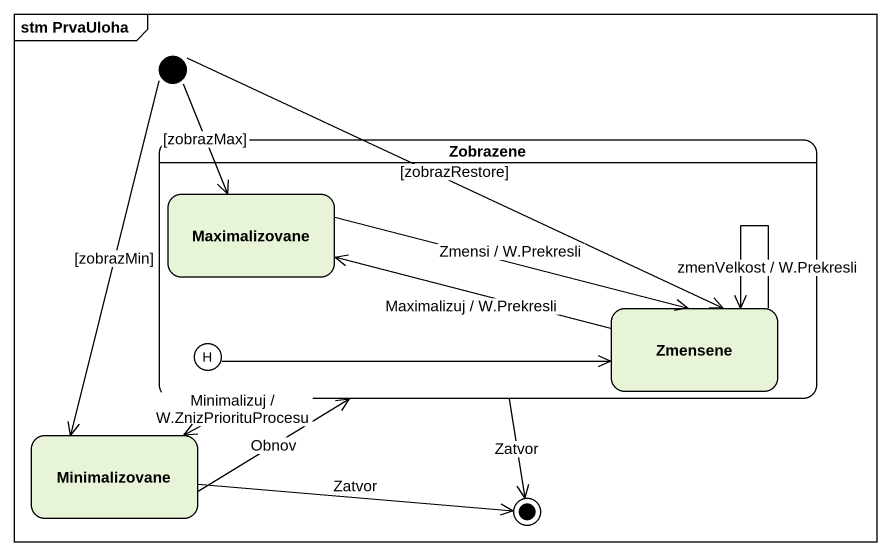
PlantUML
@startuml
mainframe stm PrvaUloha
hide empty description
state initial1 <<start>>
state Zobrazene {
  state Maximalizovane
  state history1 <<history>>
  state Zmensene
}
state Minimalizovane
initial1 --> Maximalizovane : [zobrazMax]
initial1 -right-> Zmensene : [zobrazRestore]
initial1 --> Minimalizovane : [zobrazMin]
Zobrazene -left-> Minimalizovane : Minimalizuj / W.ZnizPriorituProcesu
Maximalizovane -right-> Zmensene : Zmensi / W.Prekresli
history1 -right-> Zmensene
Zmensene -left-> Maximalizovane : Maximalizuj / W.Prekresli
Zmensene --> Zmensene : zmenVelkost / W.Prekresli
Minimalizovane -right-> Zobrazene : Obnov
Zobrazene --> [*] : Zatvor
Minimalizovane -right-> [*] : Zatvor
@enduml
